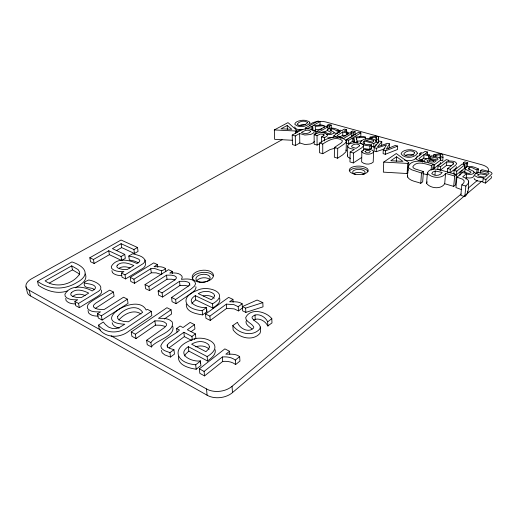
<?xml version="1.0" encoding="UTF-8"?>
<svg xmlns="http://www.w3.org/2000/svg" width="518" height="518" viewBox="0 0 518 518"><rect width="100%" height="100%" fill="white"/><g stroke="black" fill="none" stroke-linecap="round" stroke-linejoin="round"><path stroke-width="0.78" d="M324.1 127.629L324.1 125.673L321.464 124.942L312.71 125.706L320.04 121.6L320.053 124.832L318.719 125.583M324.559 140.915L324.559 137.723L327.298 135.839L327.564 134.842C323.931 131.74 317.955 131.889 314.122 134.725L314.186 144.231L317.087 145.085L319.541 143.764M327.246 127.234L327.253 125.278L328.8 124.398L331.222 125.065L331.203 128.315M328.03 129.377L328.036 126.768L325.906 126.172L316.848 131.345L316.861 133.32M329.662 128.561L329.675 125.952L331.222 125.065M331.054 131.08L331.067 129.112C334.071 127.739 336.396 132.453 338.766 130.115C335.457 128.244 330.607 126.955 327.279 129.403L327.402 130.497L330.924 132.33L331.235 132.925C327.959 135.956 324.611 129.798 321.905 132.31M335.237 148.142L330.154 149.527L322.746 153.71L319.561 152.745L319.528 143.078L322.74 144.023C328.218 140.469 336.176 135.794 342.288 140.572L342.126 141.99L341.006 143.097L334.421 147.449L334.343 157.213L337.613 158.197L342.644 154.908L345.759 151.981L346.173 150.874L346.354 139.731L358.663 132.232L360.891 132.848L360.806 136.163L359.511 136.959M337.14 133.696L337.166 131.06M337.613 158.197L337.704 148.42L344.729 143.622L345.907 142.308L346.322 141.226L346.043 140.294C338.079 134.078 326.975 137.782 319.528 143.078M338.74 132.75L338.766 130.115M339.109 132.239L339.122 130.918L340.358 130.186L341.835 130.601L344.366 129.099L346.548 129.701L346.51 132.336M340.572 138.151L340.591 136.817L338.39 136.448L337.101 135.587L342.786 131.941L346.84 133.068L348.07 132.33L348.038 134.317M339.724 137.056L342.741 135.243L342.786 131.941M346.807 135.056L346.84 133.068M350.453 158.378L348.504 157.53L347.461 156.417L347.779 145.377A11.966 5.044 0.8 0 1 350.382 143.467L355.646 142.547L361.486 143.654A6.553 2.752 0.7 0 1 363.461 145.182L363.435 150.291M346.302 143.091L348.549 143.732L348.608 140.372L352.344 138.086L353.8 137.982L354.526 142.055L356.772 142.696M347.513 146.037C348.167 148.899 352.208 148.653 354.357 149.398L350.142 152.065L349.961 161.92L353.308 162.937L361.577 157.55M351.042 133.191L351.068 131.87L352.59 130.95L355.108 131.643L355.037 134.952M340.838 138.164L349.747 132.796L351.968 133.411L351.903 136.726L349.851 137.976M348.549 143.732L352.279 141.433L352.344 138.086M355.108 131.643L353.587 132.569L353.516 135.878L351.631 135.353M353.308 162.937L353.516 153.063L361.836 147.759L363.565 145.791M353.969 142.696L353.8 137.982M356.365 139.264L356.397 137.924L365.585 137.192L365.527 139.2M371.497 144.885L369.878 145.921C366.686 145.5 362.775 145.454 360.522 142.858L360.399 142.217C363.513 137.49 371.93 137.309 376.081 140.767L376.003 141.861L373.841 143.615L364.335 140.941L363.273 141.88L363.176 142.761C365.313 146.633 373.854 141.802 371.38 148.278L369.768 149.32L364.245 149.572L361.901 151.081L361.635 161.888C364.452 164.698 370.292 164.983 373.2 162.147L373.607 151.34C371.458 148.614 367.301 149.566 364.309 148.452M88.054 310.463L88.481 312.82C90.877 315.604 94.69 316.258 98.174 316.045M364.258 143.641L364.335 140.941M369.988 138.507L370.033 137.166L375.712 136.092L378.477 136.849L378.244 142.838L376.295 142.295L376.12 137.056L371.911 137.684L370.033 137.166M369.768 149.32L369.878 145.921M371.361 144.846L371.38 148.278M371.866 139.025L371.911 137.684M370.804 146.173L373.724 147.002L373.841 143.615M381.656 145.072L381.792 141.692L379.364 141.019L374.21 147.649L374.093 151.068L376.256 151.69L384.9 148.731M376.12 137.056L376.197 141.66M376.256 151.69L376.379 148.271L386.486 144.833L383.249 150.22L383.106 153.652L385.314 154.286L397.494 149.514L397.669 146.102L395.273 145.441L386.26 149.21L389.491 143.836L387.548 143.292L377.531 146.743L381.792 141.692M378.244 142.838L378.354 140.197M378.477 136.849L378.373 139.471L376.418 138.934M408.605 165.766L408.793 162.665L396.257 153.542L383.754 162.076L383.333 172.138L407.122 173.53L408.19 172.753M385.314 154.286L385.463 150.848L397.669 146.102M128.775 256.06L132.725 253.729C136.946 255.096 142.871 255.73 145.046 260.114L144.367 262.425L143.123 263.656L125.019 274.851L121.367 273.077L123.938 271.523C119.749 271.639 114.925 271.717 111.752 268.518L111.26 266.576C116.278 257.336 129.17 259.635 137.005 263.617L139.588 261.635L139.802 260.353L138.733 259.181L133.502 257.019L128.775 256.06L129.364 260.036L134.071 260.994L138.662 262.82M389.491 143.836L389.335 147.229L388.532 148.582M396.328 161.37L396.568 156.766L402.959 161.376L390.786 160.748L396.568 156.766M407.122 173.53L407.724 163.423L408.793 162.665M433.333 164.18L431.475 165.566C425.835 164.057 416.368 160.191 412.723 166.919L413.72 168.201L415.177 168.933L423.407 171.581L422.682 181.837L420.771 183.294C416.459 181.455 410.23 181.339 407.569 177.039C407.103 169.444 407.167 162.555 415.799 161.351C421.781 160.502 427.635 162.678 433.333 164.18L432.912 169.639M408.281 171.199L408.424 168.874M419.735 155.497L419.878 153.419L421.037 152.596L422.72 153.063L425.09 151.373L427.577 152.059L427.376 154.824M373.607 151.34L373.543 152.273C370.584 155.057 364.776 154.785 361.901 152.027L361.901 151.081M420.771 183.294L421.484 173.018L423.407 171.581M422.688 162.212L422.83 160.107L420.383 159.686L418.79 158.702L424.054 154.584L428.677 155.873L429.83 155.037L425.213 153.755L427.577 152.059M420.979 160.101L423.808 158.055L424.054 154.584M426.586 183.346L427.344 173.057C429.338 167.929 436.635 168.816 440.935 170.111L456.487 174.572L454.655 176.029L453.69 186.389L444.69 183.722C441.071 189.737 430.173 188.468 426.586 183.346L427.182 181.863M428.47 158.657L428.677 155.873M429.571 158.514L429.83 155.037M430.121 158.851L430.277 156.76L431.688 155.73L439.154 157.556L440.954 158.935L440.093 160.535L434.427 164.769L434.149 168.311L432.867 167.942M431.118 170.254L431.475 165.566M433.67 156.196L433.773 154.804L439.594 153.632L442.65 154.468L443.007 157.355L442.715 160.852L440.559 160.25L440.85 156.76L440.196 154.694L435.858 155.381L433.773 154.804M435.748 156.773L435.858 155.381M434.965 174.961L435.275 171.018L442.171 172.429C440.099 176.016 434.673 176.282 431.785 173.672L432.64 172.112L435.275 171.018M456.267 166.589L456.287 167.612L455.303 168.726L450.025 172.863L450.343 169.295L455.633 165.177L456.734 163.552C455.303 160.554 450.718 161.15 447.973 161.007L448.873 160.327L446.283 159.609L438.073 165.805L437.788 169.354L440.384 170.098L446.516 165.41L451.495 165.786M439.918 158.171L440.196 154.694M440.384 170.098L440.682 166.55L446.82 161.881L451.813 162.257L453.224 162.807L453.664 163.403L453.289 164.109L447.694 168.544L447.384 172.106L449.365 172.675M444.69 183.722L445.584 173.413L454.655 176.029M446.516 165.41L446.82 161.881M453.095 164.219L453.224 162.807M454.137 170.37L453.807 173.951L456.468 174.715L464.51 168.311L464.866 164.769L462.211 164.031L454.137 170.37L456.811 171.134L464.866 164.769M456.811 171.134L455.516 184.907L453.69 186.389M466.07 179.202L466.634 173.64L462.716 172.526L456.921 177.175L455.937 187.555L461.629 189.646M459.906 175.175L460.256 171.587C463.066 168.603 466.983 175.531 470.771 172.766L470.966 172.028L465.714 169.367L465.112 168.013C468.648 164.646 474.611 167.126 478.392 168.939L477.997 172.513L477.059 173.29M463.221 164.348L463.357 162.937L464.737 161.856L467.748 162.684L467.385 166.22L466.472 166.945M456.921 177.175L462.658 179.228L464.206 180.886L463.843 182.77L461.842 184.868L460.806 195.383L464.801 196.587C469.658 192.981 468.084 185.91 468.628 180.73L466.465 178.496L462.684 176.839L466.634 173.64M465.112 168.013L464.763 172.248M467.748 162.684L466.375 163.772L466.019 167.308L464.516 166.893M464.801 196.587L465.876 186.053L468.389 183.236L468.809 181.941M469.049 169.813L469.269 167.67C472.701 166.038 475.912 171.73 478.392 168.939M476.664 172.96L476.981 170.092M480.335 172.941L480.575 170.791L481.908 169.684L489.944 171.659L491.582 172.617L492.1 173.692L485.955 179.422L485.534 183.061L482.763 182.265L483.177 178.632L484.026 177.914L477.596 177.292L474.786 175.699L474.546 174.734C477.758 170.551 484.168 173.705 488.351 174.262L489.044 173.342L487.574 172.209L480.575 170.791M294.852 126.839L294.774 127.415C296.283 129.966 300.097 129.772 302.726 129.727M407.569 177.039L407.763 175.978M178.438 356.209C177.441 365.281 189.128 368.168 196.167 369.23L200.939 365.507L200.22 360.904C192.113 362.179 175.952 354.7 188.325 346.678L207.142 356.565L207.569 361.007C211.001 358.236 216.265 354.856 215.197 349.741M186.279 304.131C185.748 312.134 196.464 313.94 202.583 314.899L206.896 311.797L206.507 307.562C199.89 308.372 183.735 302.972 195.273 295.655L212.529 303.826L212.898 308.048L195.687 299.831L195.273 295.655M268 326.094L267.566 321.665C265.274 316.33 256.818 311.998 252.214 316.874L252.026 317.871C254.053 321.607 259.35 322.643 260.347 327.02L259.777 328.943C252.667 337.205 238.597 333.696 232.822 325.531L237.471 322.293C239.31 328.354 248.672 333.372 253.58 328.017L253.775 327.013C252.059 323.776 248.051 322.636 246.128 319.509L245.687 317.599C250.479 307.588 265.993 311.37 271.801 318.615L271.982 322.921L267.754 325.977C265.481 320.933 258.624 317.133 253.457 320.105M246.419 320.674L245.953 321.892L246.393 323.815L248.096 325.828L252.013 328.911M314.342 141.265L313.623 142.392A11.292 4.701 -1 0 1 310.34 144.049L304.985 144.535L299.799 142.981L295.461 145.474L292.417 144.554L292.21 135.056L302.02 129.681L305.808 128.768A6.255 2.538 -0.9 0 1 309.667 128.937L313.876 130.666L314.277 131.812L313.558 132.919A11.37 4.61 -1 0 1 310.25 134.544L304.862 135.03L299.637 133.508L295.273 135.956L292.21 135.056M347.351 155.776L347.617 155.109M184.57 355.95L185.438 354.364L188.811 351.075L188.325 346.678M191.874 303.904L192.644 302.577L195.687 299.831M445.584 173.413C441.867 179.345 431.041 178.095 427.344 173.057M118.829 320.079C123.802 314.031 133.845 308.845 141.064 314.012M161.344 350.388L162.179 352.816L164.853 354.94L170.5 357.044L174.475 354.092L173.938 349.689L169.269 348.258L167.275 346.665L167.223 345.079L168.706 343.33L183.851 332.284L191.932 336.441L192.32 340.073M95.26 308.475L114.096 296.186L113.416 292.042L109.674 290.132L92.923 300.453C90.365 302.143 85.884 304.972 87.697 308.611C90.857 312.328 96.102 311.875 100.486 311.842L97.513 313.727L98.278 317.968L102.124 320.066L128.05 303.36L127.409 299.177L123.556 297.209L104.26 309.453C100.57 309.298 96.057 309.919 93.35 306.792L93.59 305.186L95.422 303.367L113.416 292.042M485.534 183.061L491.44 177.875L491.148 176.224M26.01 286.81L27.312 292.45A14.873 7.718 -12.9 0 0 30.471 295.914L207.122 395.221A17.554 11.875 -7.1 0 0 232.504 392.586L481.779 181.242M111.13 335.865L206.501 388.94A17.644 11.817 -7 0 0 232.025 386.311L461.266 193.939M468.078 188.215L477.376 180.419M235.638 364.555L239.951 361.04L239.646 356.591C235.722 353.593 230.484 354.221 225.874 354.183L229.552 351.269L224.857 348.873L199.359 368.848L199.819 373.336L204.539 375.913L222.708 361.428C227.195 360.994 232.012 361.706 235.638 364.555L235.314 360.094L239.646 356.591M267.812 321.775L271.801 318.615M204.539 375.913L204.092 371.412L222.339 356.98C226.839 356.552 231.669 357.252 235.314 360.094M207.142 356.565C227.506 344.386 202.842 333.352 190.533 340.365C170.338 348.439 176.606 363.306 195.694 364.763L200.492 361.046M72.74 296.438C76.146 293.382 81.242 293.79 85.172 295.525M169.256 347.714L184.337 336.622L183.851 332.284M434.149 168.311L439.801 164.044L440.663 162.445M238.5 310.923L242.418 307.996L242.146 303.762C238.474 301.249 233.78 301.845 229.584 301.8L232.925 299.372L228.626 297.39L205.542 314.025L205.944 318.292L210.263 320.409L226.696 308.359L234.181 308.883L238.5 310.923L238.215 306.682L242.146 303.762M194.14 339.51L195.875 338.215L195.428 333.864L187.354 329.746L194.47 324.598L190.145 322.429L183.016 327.538L180.109 326.055L176.599 328.554L177.02 332.155M433.916 162.51L436.214 160.8C433.352 160.483 429.461 158.366 427.007 160.735L427.726 161.681L428.878 162.102M188.312 286.137L184.958 285.386L179.973 285.431L162.607 297.047L158.67 295.111L158.139 290.961L174.657 280.037L176.256 278.412L176.282 277.072L174.605 275.854L171.18 275.136L166.511 275.181L148.886 286.467L145.04 284.596L168.499 269.69L172.326 271.451L172.559 273.485M176.599 328.554L179.506 330.05C174.029 335.768 163.682 338.125 160.768 345.998L161.597 348.42L164.284 350.531L169.943 352.628L173.938 349.689M191.932 336.441L195.428 333.864M189.834 285.327L189.62 283.262L187.879 282.019L184.518 281.28L179.513 281.319L162.089 292.884L158.139 290.961M191.051 331.727L194.917 328.904L194.47 324.598M210.263 320.409L209.874 316.129L226.379 304.131L233.883 304.649L238.215 306.682M422.83 160.107L421.555 161.033L418.512 160.412L415.96 159.02L415.96 158.165L416.912 157.2L421.561 153.885L419.878 153.419M212.898 308.048C216.006 305.743 221.108 302.765 219.658 298.167M212.529 303.826C231.41 293.039 207.336 284.693 197.222 290.391C178.315 297.474 185.502 309.66 202.175 310.651L206.507 307.562M164.323 319.01L171.568 314.005L171.057 309.764L166.945 307.711L131.242 331.98L135.379 334.22L154.876 320.856C158.806 320.966 163.474 320.467 166.42 323.666L166.44 325.401L164.653 327.434L146.607 340.3L147.235 344.664L151.489 346.982C155.037 340.507 175.874 336.363 172.714 326.204M151.489 346.982L150.88 342.612C154.416 336.15 175.343 332.057 172.196 321.911C168.7 318.084 163.235 318.279 158.495 318.376L171.057 309.764M131.242 331.98L131.909 336.305L136.033 338.558L155.452 325.142L160.871 325.278L164.925 326.346M189.62 283.262L189.627 284.641L188.047 286.305L171.581 297.5L172.08 301.69L176.12 303.671L191.537 293.149L194.923 290.235L196.018 287.781L195.869 286.713M171.581 297.5L175.634 299.475L191.11 288.999L194.509 286.098L195.61 283.657C194.049 277.972 185.988 278.891 181.391 279.331L182.174 277.667L181.986 276.224C179.273 272.384 173.886 272.895 169.787 273.077L172.326 271.451M151.262 311.344L128.341 326.735C119.684 333.689 105.95 334.207 98.562 325.097L103.335 322.002L105.342 324.469L108.689 327.156L112.393 328.509L115.961 328.587L119.218 327.59L124.786 324.223C88.759 322.701 137.076 291.498 146.141 310.004L147.462 309.401L151.262 311.344L151.845 315.585L129.014 331.041C120.403 338.027 106.669 338.519 99.333 329.383L98.562 325.097M373.724 147.002L375.88 145.241L375.958 144.14M145.04 284.596L145.61 288.707L149.443 290.592L167.003 279.254L171.659 279.215L175.071 279.94M97.513 313.727L101.379 315.818L127.409 299.177M157.453 264.601L153.729 262.885L130.212 277.383L133.948 279.196L150.764 268.751C156.196 266.595 161.221 273.944 165.417 268.408C162.095 266.123 157.822 266.815 154.04 266.718L157.453 264.601L157.789 267.282M130.212 277.383L130.821 281.462L134.544 283.288L151.301 272.798L156.151 272.85L160.956 274.391M121.367 273.077L121.995 277.136L125.634 278.917L141.809 268.971C145.448 267.456 146.484 263.643 145.046 260.114M74.89 301.476L78.548 303.457L96.542 292.482C107.407 287.089 95.034 280.84 88.662 280.018C76.748 285.049 94.134 281.993 95.448 287.373L95.105 288.798L92.21 290.986C83.91 286.137 70.351 284.518 64.905 294.23L65.236 296.393C68.292 299.987 73.414 299.864 77.739 299.754L74.89 301.476L75.699 305.659L79.351 307.647L97.274 296.626C99.417 295.273 102.765 292.961 101.282 290.015M360.891 132.848L353.755 137.218L362.762 136.409L365.585 137.192M345.752 140.482L348.485 138.811M343.065 138.798L351.968 133.411M339.225 137.633L340.591 136.817M346.548 129.701L344.023 131.203L348.07 132.33M122.287 260.146L125.337 258.346L124.741 254.383L112.425 248.646L121.082 243.7L133.929 249.559L137.503 247.468L138.053 251.398L134.492 253.503L121.672 247.604L116.369 250.66M137.503 247.468L121.05 240.015L89.828 257.737L93.447 259.499L108.748 250.751L121.07 256.533L124.741 254.383M321.62 142.45L321.607 136.875L323.718 135.535L323.86 134.512L320.668 133.974L317.042 135.561L314.122 134.725M323.86 132.44L327.331 130.432M89.828 257.737L90.527 261.707L94.14 263.474L109.382 254.688L120.953 260.166M328.036 126.768L318.991 131.954L316.848 131.345M49.488 282.97L72.475 269.865L78.833 273.614L79.617 274.857M71.704 265.857L45.131 280.879C55.879 288.617 72.552 284.745 79.623 274.048L79.642 272.06L78.076 269.587L71.704 265.857L72.475 269.865M37.497 281.242L71.937 261.92C84.505 266.123 91.731 274.514 76.606 282.666C64.582 290.099 48.867 289.983 37.497 281.242L38.397 285.314C46.853 290.999 57.245 294.366 67.282 290.986M315.753 133.663L315.734 131.028L312.937 130.232L312.671 126.424L311.26 126.515L307.42 128.665L305.322 128.069L305.335 129.377M305.322 128.069L317.955 121.031L320.04 121.6M282.096 139.711L32.42 278.308A14.938 7.666 -12.7 0 0 29.176 290.248L30.471 295.914M296.244 131.857L300.485 129.5M309.68 124.398L311.804 123.219A10.315 4.118 -0.5 0 1 317.269 121.581M274.326 129.934L295.649 131.009L296.808 130.368L288.396 122.915L287.768 122.734L274.326 129.934L274.65 139.323L292.67 140.287M405.076 155.763C407.601 153.969 411.046 153.82 413.772 155.238M287.237 125.447L281.009 128.801L291.854 129.306L287.237 125.447L287.335 129.325M75.298 287.807C80.225 285.288 88.079 280.497 85.36 273.957M119.444 268.046C122.688 266.103 126.703 266.692 130.07 267.961M469.269 167.67L468.55 168L468.343 168.751L473.543 171.322L474.307 172.682C472.487 175.026 469.023 174.411 466.459 174.042M298.983 125.654L302.48 124.456L305.257 124.585M242.366 306.617L257.103 300.032L262.82 302.616L263.021 306.844L245.875 312.373L242.638 310.858L242.366 306.617L245.616 308.119L262.82 302.616M331.067 129.112L329.927 129.992L333.754 132.064L334.019 133.165L330.97 134.466L326.664 134.279M195.584 346.833C200.155 345.253 205.646 345.674 209.201 349.223M203.185 295.992C206.973 294.936 211.286 295.629 214.297 298.238M356.319 141.272L361.668 140.844M324.1 125.673L315.177 126.366L315.734 131.028M321.872 129.105L315.197 129.623L315.378 131.19M352.279 141.433L353.729 141.33M482.362 181.572L477.201 180.918L474.397 179.319L474.158 178.341M121.724 275.595C118.415 275.602 114.808 275.032 112.406 272.552L111.914 270.597M75.563 303.943C72.151 303.949 68.363 303.315 66.071 300.544L65.741 298.374M327.797 137.782L330.957 137.788L333.281 137.056L333.993 136.474L333.728 135.366M407.724 163.423L383.754 162.076M466.09 177.642C468.648 178.017 472.112 178.632 473.925 176.282L473.847 175.589M422.824 173.621L427.564 174.806M337.768 137.387L335.081 136.532L334.375 135.502L335.645 134.259L340.598 131.332L339.122 130.918M404.564 160.049C408.767 161.208 415.119 161.053 417.217 156.591L417.074 155.918M119.198 328.147C116.31 327.447 112.691 326.003 112.141 322.701M327.253 125.278L329.675 125.952M351.068 131.87L353.587 132.569M463.357 162.937L466.375 163.772M440.85 156.76L443.007 157.355M430.277 156.76L436.823 158.068L438.099 159.123L437.321 159.978C433.236 159.337 427.337 156.643 424.041 160.431L424.158 161.331L425.077 162.153M342.741 135.243L345.435 136.001M423.808 158.055L426.884 158.922M346.354 139.731L348.608 140.372M374.21 147.649L376.379 148.271M383.249 150.22L385.463 150.848M433.139 164.407L434.427 164.769M438.073 165.805L440.682 166.55M447.694 168.544L450.343 169.295M483.177 178.632L485.955 179.422M314.361 133.916L315.753 134.317M321.607 136.875L324.559 137.723M334.421 147.449L337.704 148.42M350.142 152.065L353.516 153.063M421.484 173.018L411.687 169.787L408.618 167.838L408.178 166.874M461.842 184.868L465.876 186.053M334.097 132.647L335.884 133.379M473.672 171.963L476.443 173.634M206.896 311.797L206.449 309.557M205.542 314.025L209.874 316.129M184.337 336.622L191.725 340.449M188.811 351.075L207.569 361.007M146.607 340.3L150.88 342.612M199.359 368.848L204.092 371.412M460.256 171.587L462.101 172.617M29.176 290.248L100.531 329.966M94.541 289.795C91.149 286.318 83.029 289.711 84.298 282.595M309.57 125.233L309.835 125.764M345.894 149.929L346.173 150.874M356.397 137.924L357.524 142.91M78.548 303.457L79.351 307.647M101.379 315.818L102.124 320.066M93.447 259.499L94.14 263.474M108.748 250.751L109.382 254.688M121.07 256.533L121.678 260.509M135.379 334.22L136.033 338.558M121.082 243.7L121.672 247.604M125.019 274.851L125.634 278.917M133.948 279.196L134.544 283.288M133.929 249.559L134.492 253.503M467.547 191.181L467.722 192.411M148.886 286.467L149.443 290.592M154.876 320.856L155.452 325.142M150.764 268.751L151.301 272.798M167.223 345.079L167.502 347.274M161.389 270.946L161.81 274.326M169.943 352.628L170.5 357.044M162.089 292.884L162.607 297.047M165.417 268.408L165.825 271.775M166.511 275.181L167.003 279.254M175.634 299.475L176.12 303.671M179.513 281.319L179.973 285.431M195.694 364.763L196.167 369.23M200.22 360.904L200.44 363.131M206.501 388.94L207.122 395.221M202.175 310.651L202.583 314.899M222.339 356.98L222.708 361.428M226.379 304.131L226.696 308.359M229.552 351.269L229.778 354.221M232.025 386.311L232.504 392.586M232.822 325.531L233.132 329.856C238.856 338.034 252.933 341.582 259.997 333.288L260.567 331.352L260.347 327.02M232.925 299.372L233.119 302.175M245.616 308.119L245.875 312.373M254.992 314.931L255.225 319.211M296.808 130.368L296.853 132.718M295.649 131.009L295.694 133.366M295.273 135.956L295.461 145.474M299.637 133.508L299.799 142.981M311.26 126.515L311.286 129.778L312.697 129.681L312.671 126.424M317.042 135.561L317.087 145.085M322.74 144.023L322.746 153.71M323.86 134.512L323.86 136.098M487.911 171.497A12.082 5.18 4.8 0 0 481.5 164.666L326.431 122.144A10.315 4.118 -0.5 0 0 318.609 121.445M197.086 280.329A7.148 4.014 -5.9 0 1 209.369 279.215M192.392 279.234A10.671 5.957 -5.9 0 1 201.275 272.572A10.671 5.957 -5.9 0 1 213.157 275.816M349.721 170.687A9.473 4.254 1 0 1 359.22 167.942A9.473 4.254 1 0 1 367.942 171.4M355.244 174.391A6.216 2.791 1 0 1 354.176 170.299A6.216 2.791 1 0 1 363.319 170.292A6.216 2.791 1 0 1 362.846 174.385M353.788 173.504A6.203 2.804 1 0 1 364.439 174.126M365.06 151.502L366.232 152.635A2.389 1.017 1.1 0 0 369.107 152.648L370.409 151.379C369.036 150.071 366.401 150.129 365.06 151.502M309.803 122.533L309.77 123.096C306.391 127.065 298.336 128.082 294.71 124.171C295.551 121.367 299.339 120.785 301.864 120.325A6.087 2.415 -1.1 0 1 305.827 120.454L308.993 121.529L309.803 122.533M117.683 316.407L117.683 318.453L119.664 320.195L123.549 321.458L128.451 321.782L142.664 312.315C136.532 303.179 122.844 309.162 117.683 316.407M414.653 152.557L414.426 153.477C411.959 156.294 406.5 157.213 403.878 154.286L404.124 153.354C406.624 150.576 411.965 149.721 414.653 152.557M373.659 140.928L372.707 142.262L365.468 140.229L370.001 139.452L373.122 140.32L373.659 140.928M417.443 153.127C414.646 158.463 404.001 158.793 401.094 153.691C402.072 151.062 405.322 150.207 407.834 149.832A6.728 2.843 2.5 0 1 412.244 150L416.084 151.275L417.443 153.127M310.645 131.274L310.463 131.831C307.945 133.994 304.254 133.974 301.392 132.53C303.956 130.821 307.919 128.859 310.645 131.274M359.68 145.338L359.453 146.005L356.054 148.329L352.052 147.151L351.599 146.49L351.929 145.752C353.891 143.777 357.627 143.369 359.68 145.338M209.414 346.982L208.45 349.164L205.924 351.67L191.628 344.217C196.736 340.889 204.196 340.313 208.793 344.826L209.414 346.982M117.275 265.229L116.744 266.375L117.223 267.456L118.719 268.46L122.643 269.464L127.286 269.496L133.858 265.52C128.762 263.468 121.937 260.761 117.275 265.229M214.523 295.856L213.656 297.675L211.37 299.767L198.258 293.596C202.991 290.818 209.576 290.287 213.934 294.062L214.523 295.856M71.355 292.748L70.688 294.017L71.083 295.221L72.552 296.341L76.58 297.461L81.449 297.507L88.727 293.097C83.437 290.598 76.237 287.969 71.355 292.748M307.375 122.617L306.947 123.394C304.325 125.447 300.123 126.586 297.254 124.456L297.17 124.1C299.262 121.173 304.26 120.182 307.271 122.274L307.375 122.617M478.082 174.514L477.68 175.065L478.561 176.088L482.459 176.981L485.126 176.988L487.302 175.142L480.846 173.918L478.082 174.514M433.637 161.312L432.841 161.901L431.151 162.05L429.545 161.603L429.079 160.858L429.888 160.256L431.559 160.094L433.177 160.548L433.637 161.312M199.721 282.096A7.168 4.002 -5.9 0 0 210.159 277.629A7.168 4.002 -5.9 0 0 199.197 275.188A7.168 4.002 -5.9 0 0 199.721 282.096M197.928 281.85A10.684 5.944 -5.9 0 0 213.461 275.181A10.684 5.944 -5.9 0 0 197.08 271.594A10.684 5.944 -5.9 0 0 197.928 281.85M353.619 173.828A9.486 4.241 1 0 0 368.214 170.649A9.486 4.241 1 0 0 354.377 166.498A9.486 4.241 1 0 0 353.619 173.828"/></g></svg>
